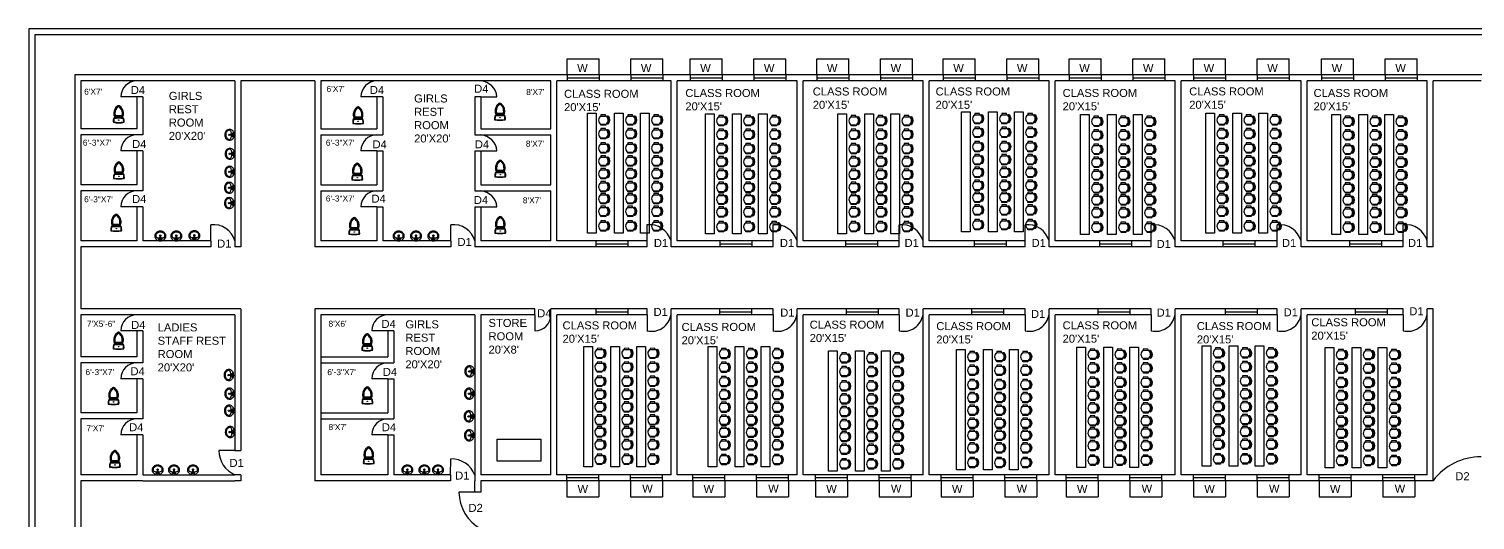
# Model space of a CAD drawing. Header units: inches. Extents: x 677 to 5195, y 405 to 5099.
# Drawn here: x 677 to 2846, y 3220 to 3957 of the extents above; entities that cross this region are included whole.
import ezdxf

# ---------------------------------------------------------------- set-up
doc = ezdxf.new("R2010")
doc.units = ezdxf.units.IN
doc.header["$MEASUREMENT"] = 0
for name, color, linetype in [('blocks', 255, 'Continuous'), ('door', 180, 'Continuous'), ('text', 240, 'Continuous'), ('window', 104, 'Continuous')]:
    doc.layers.add(name, color=color, linetype=linetype)
doc.styles.get("Standard").update_dxf_attribs({"font": 'arial.ttf'})

# ---------------------------------------------------------------- blocks, each defined once
blk = doc.blocks.new('A$C28FC2AE5')
for p, q in [((179, 356), (179, 383)), ((200, 356), (200, 383))]:
    blk.add_line(p, q)
for points in [[(0, 261), (1, 85), (44, 85), (43, 261)], [(380, 263), (381, 87), (338, 87), (337, 263)]]:
    blk.add_lwpolyline(points, close=True)
blk.add_lwpolyline([(337, 322, 0.423227), (43, 320), (38, 335), (42, 355, -0.361278), (337, 356), (346, 333)], format="xyb", close=True)
for start, end in [(28.3173, 152.2104), (211.3401, 329.1877)]:
    blk.add_arc((191, 178), 178, start, end)
blk = doc.blocks.new('A$C5A97117F')
for p, q in [((0.409, 0.42), (0.043, 0.42)), ((0.406, 0.416), (0.046, 0.416)), ((0.054, 0.428), (0.398, 0.428)), ((0.391, 0.462), (0.061, 0.462)), ((0.386, 0.454), (0.066, 0.454)), ((0.368, 0.408), (0.084, 0.408)), ((0.089, 0.485), (0.137, 0.485)), ((0.091, 0.112), (0.141, 0.05)), ((0.095, 0.114), (0.144, 0.052)), ((0.101, 0.119), (0.15, 0.057)), ((0.114, 0.501), (0.114, 0.467)), ((0.126, 0.139), (0.176, 0.077)), ((0.325, 0.139), (0.276, 0.077)), ((0.351, 0.119), (0.301, 0.057)), ((0.357, 0.114), (0.308, 0.052)), ((0.309, 0.485), (0.357, 0.485)), ((0.36, 0.112), (0.311, 0.05)), ((0.334, 0.501), (0.334, 0.467))]:
    blk.add_line(p, q)
for centre, radius in [((0.226, 0.596), 0.0106), ((0.113, 0.487), 0.0104), ((0.333, 0.487), 0.0104)]:
    blk.add_circle(centre, radius)
for centre, radius, start, end in [((0.321, 0.633), 0.321, 170.67889, 202.51925), ((0.225, -0.377), 1.084, 78.24809, 101.75191), ((0.325, 0.633), 0.319, 171.65253, 201.55052), ((0.225, -0.377), 1.078, 78.48139, 101.51861), ((0.336, 0.634), 0.317, 173.71789, 199.45541), ((0.225, -0.377), 1.065, 78.96963, 101.03037), ((0.114, 0.634), 0.317, 340.54459, 6.28211), ((0.125, 0.633), 0.319, 338.44948, 8.34747), ((0.129, 0.633), 0.321, 337.48075, 9.32111), ((0.225, 2.955), 2.453, 265.31077, 274.68923), ((0.637, 0.35), 0.612, 181.17098, 189.55612), ((0.225, 2.955), 2.447, 265.39891, 274.60109), ((0.637, 0.35), 0.608, 181.17098, 189.55612), ((0.372, 0.312), 0.344, 190.47776, 215.44581), ((0.225, 2.955), 2.434, 265.58122, 274.41878), ((0.637, 0.35), 0.6, 181.17098, 189.55612), ((0.372, 0.312), 0.34, 190.48795, 215.47724), ((0.229, 0.365), 0.194, 149.97683, 163.56049), ((0.372, 0.312), 0.332, 190.50903, 215.54221), ((0.031, 0.479), 0.034, 330.14872, 63.95105), ((0.229, 0.365), 0.186, 151.40884, 160.18615), ((0.637, 0.35), 0.567, 181.17098, 189.55612), ((0.372, 0.312), 0.3, 190.60384, 215.83399), ((0.079, 0.312), 0.3, 324.16601, 349.39616), ((0.08, 0.312), 0.332, 324.45779, 349.49097), ((0.08, 0.312), 0.34, 324.52276, 349.51205), ((0.08, 0.312), 0.344, 324.55419, 349.52224), ((-0.185, 0.35), 0.567, 350.44388, 358.82902), ((0.42, 0.479), 0.034, 116.04895, 209.85128), ((0.223, 0.365), 0.186, 19.81385, 28.59116), ((0.223, 0.365), 0.194, 16.43951, 30.02317), ((-0.185, 0.35), 0.6, 350.44388, 358.82902), ((-0.185, 0.35), 0.608, 350.44388, 358.82902), ((-0.185, 0.35), 0.612, 350.44388, 358.82902)]:
    blk.add_arc(centre, radius, start, end)
for centre, major_axis, ratio, start_param, end_param in [((0.226, 0.291), (0, -0.297), 0.685535, 4.260216, 4.551957), ((0.226, 0.319), (0, 0.319), 0.497502, 2.575717, 3.707468), ((0.226, 0.291), (0, -0.297), 0.685535, 8.014414, 8.306155)]:
    blk.add_ellipse(centre, major_axis=major_axis, ratio=ratio, start_param=start_param, end_param=end_param)
for points, knots in [([(0.046, 0.416), (0.043, 0.409), (0.041, 0.402), (0.036, 0.379), (0.033, 0.364), (0.03, 0.345), (0.029, 0.341), (0.029, 0.338)], [4.2706832, 4.2706832, 4.2706832, 4.2706832, 4.3512283, 4.3512283, 4.5144288, 4.5144288, 4.5519567, 4.5519567, 4.5519567, 4.5519567]), ([(0.053, 0.414), (0.051, 0.406), (0.049, 0.398), (0.043, 0.374), (0.039, 0.357), (0.037, 0.339), (0.037, 0.338), (0.037, 0.337)], [4.2706832, 4.2706832, 4.2706832, 4.2706832, 4.3606863, 4.3606863, 4.5406923, 4.5406923, 4.5519567, 4.5519567, 4.5519567, 4.5519567]), ([(0.084, 0.408), (0.082, 0.397), (0.08, 0.39), (0.075, 0.371), (0.073, 0.358), (0.07, 0.342), (0.07, 0.337), (0.069, 0.333)], [4.2710704, 4.2710704, 4.2710704, 4.2710704, 4.3573597, 4.3573597, 4.5034058, 4.5034058, 4.5519567, 4.5519567, 4.5519567, 4.5519567]), ([(0.144, 0.052), (0.148, 0.047), (0.152, 0.042), (0.163, 0.031), (0.169, 0.026), (0.182, 0.016), (0.189, 0.013), (0.202, 0.007), (0.209, 0.006), (0.223, 0.004), (0.23, 0.004), (0.243, 0.006), (0.25, 0.008), (0.264, 0.013), (0.27, 0.017), (0.283, 0.027), (0.29, 0.032), (0.3, 0.043), (0.304, 0.047), (0.308, 0.052)], [2.575717, 2.575717, 2.575717, 2.575717, 2.672218, 2.672218, 2.806898, 2.806898, 2.941578, 2.941578, 3.076258, 3.076258, 3.210938, 3.210938, 3.347647, 3.347647, 3.484357, 3.484357, 3.621066, 3.621066, 3.707468, 3.707468, 3.707468, 3.707468]), ([(0.15, 0.057), (0.154, 0.052), (0.158, 0.048), (0.167, 0.038), (0.172, 0.034), (0.182, 0.026), (0.187, 0.023), (0.197, 0.018), (0.202, 0.016), (0.212, 0.013), (0.217, 0.012), (0.227, 0.012), (0.232, 0.012), (0.242, 0.014), (0.247, 0.015), (0.257, 0.019), (0.263, 0.022), (0.273, 0.029), (0.278, 0.032), (0.287, 0.041), (0.292, 0.046), (0.299, 0.054), (0.3, 0.055), (0.301, 0.057)], [2.575717, 2.575717, 2.575717, 2.575717, 2.669508, 2.669508, 2.781324, 2.781324, 2.893291, 2.893291, 3.004714, 3.004714, 3.116138, 3.116138, 3.227561, 3.227561, 3.338984, 3.338984, 3.450407, 3.450407, 3.561831, 3.561831, 3.673254, 3.673254, 3.707468, 3.707468, 3.707468, 3.707468]), ([(0.176, 0.077), (0.179, 0.074), (0.181, 0.07), (0.186, 0.065), (0.188, 0.063), (0.192, 0.059), (0.194, 0.058), (0.2, 0.054), (0.203, 0.052), (0.208, 0.049), (0.21, 0.048), (0.214, 0.047), (0.216, 0.046), (0.219, 0.045), (0.221, 0.045), (0.224, 0.045), (0.225, 0.045), (0.227, 0.045), (0.228, 0.045), (0.231, 0.045), (0.233, 0.045), (0.236, 0.046), (0.238, 0.046), (0.241, 0.048), (0.243, 0.049), (0.247, 0.051), (0.249, 0.052), (0.253, 0.055), (0.255, 0.056), (0.26, 0.06), (0.263, 0.063), (0.268, 0.068), (0.271, 0.071), (0.275, 0.076), (0.275, 0.076), (0.276, 0.077)], [2.575717, 2.575717, 2.575717, 2.575717, 2.657216, 2.657216, 2.716925, 2.716925, 2.776634, 2.776634, 2.878172, 2.878172, 2.95039, 2.95039, 3.022609, 3.022609, 3.094827, 3.094827, 3.143639, 3.143639, 3.192452, 3.192452, 3.259339, 3.259339, 3.326226, 3.326226, 3.393112, 3.393112, 3.459999, 3.459999, 3.526886, 3.526886, 3.607903, 3.607903, 3.68892, 3.68892, 3.707468, 3.707468, 3.707468, 3.707468]), ([(0.382, 0.333), (0.382, 0.341), (0.38, 0.348), (0.378, 0.364), (0.376, 0.372), (0.372, 0.388), (0.37, 0.395), (0.368, 0.408)], [8.0144139, 8.0144139, 8.0144139, 8.0144139, 8.1010804, 8.1010804, 8.2003349, 8.2003349, 8.2907084, 8.2907084, 8.2907084, 8.2907084]), ([(0.415, 0.337), (0.414, 0.345), (0.412, 0.354), (0.408, 0.378), (0.404, 0.395), (0.399, 0.411), (0.399, 0.413), (0.398, 0.414)], [8.0144139, 8.0144139, 8.0144139, 8.0144139, 8.1038208, 8.1038208, 8.2826345, 8.2826345, 8.2956874, 8.2956874, 8.2956874, 8.2956874]), ([(0.423, 0.338), (0.422, 0.346), (0.42, 0.355), (0.416, 0.379), (0.413, 0.394), (0.408, 0.411), (0.407, 0.414), (0.406, 0.416)], [8.0144139, 8.0144139, 8.0144139, 8.0144139, 8.1044106, 8.1044106, 8.2663714, 8.2663714, 8.2956874, 8.2956874, 8.2956874, 8.2956874])]:
    blk.add_open_spline(points, degree=3, knots=knots)
blk = doc.blocks.new('A$C5C776D49')
for p, q in [((0.18, 0.38), (0.18, 0.37)), ((0.2, 0.4), (0.32, 0.4)), ((0.2, 0.35), (0.241, 0.35)), ((0.24, 0.375), (0.244, 0.254)), ((0.259, 0.24), (0.261, 0.24)), ((0.28, 0.375), (0.276, 0.254)), ((0.279, 0.35), (0.32, 0.35)), ((0.34, 0.38), (0.34, 0.37))]:
    blk.add_line(p, q)
for centre, radius in [((0.207, 0.375), 0.02), ((0.207, 0.375), 0.015), ((0.261, 0.205), 0.03), ((0.312, 0.375), 0.02), ((0.312, 0.375), 0.015)]:
    blk.add_circle(centre, radius)
for centre, radius, start, end in [((0.196, 0.225), 0.196, 154.42204, 180), ((0.196, 0.225), 0.196, 180, 205.57796), ((0.227, 0.21), 0.23, 130.87241, 154.42204), ((0.227, 0.24), 0.23, 205.57796, 229.12759), ((0.143, 0.206), 0.1, 102.17038, 199.61189), ((0.196, 0.225), 0.156, 199.61189, 205.57796), ((0.227, 0.24), 0.19, 205.57796, 229.12759), ((0.247, 0.187), 0.261, 109.72042, 130.87241), ((0.247, 0.263), 0.261, 229.12759, 250.27958), ((0.247, 0.263), 0.221, 229.12759, 250.27958), ((0.244, -0.262), 0.579, 90.20846, 102.17038), ((0.26, 0.15), 0.3, 90, 109.72042), ((0.26, 0.3), 0.3, 250.27958, 270), ((0.26, 0.3), 0.26, 250.27958, 270), ((0.2, 0.38), 0.02, 90, 180), ((0.2, 0.37), 0.02, 180, 270), ((0.26, 0.375), 0.02, 355.76726, 184.23274), ((0.259, 0.255), 0.015, 182.11637, 270), ((0.26, 0.15), 0.3, 70.27958, 90), ((0.26, 0.3), 0.26, 270, 289.72042), ((0.26, 0.3), 0.3, 270, 289.72042), ((0.261, 0.255), 0.015, 270, 357.88363), ((0.276, -0.262), 0.579, 77.82962, 89.79154), ((0.32, 0.38), 0.02, 0, 90), ((0.32, 0.37), 0.02, 270, 0), ((0.273, 0.263), 0.221, 289.72042, 310.87241), ((0.273, 0.187), 0.261, 49.12759, 70.27958), ((0.273, 0.263), 0.261, 289.72042, 310.87241), ((0.377, 0.206), 0.1, 340.38811, 77.82962), ((0.293, 0.24), 0.19, 310.87241, 334.42204), ((0.293, 0.21), 0.23, 25.57796, 49.12759), ((0.293, 0.24), 0.23, 310.87241, 334.42204), ((0.324, 0.225), 0.156, 334.42204, 340.38811), ((0.324, 0.225), 0.196, 0, 25.57796), ((0.324, 0.225), 0.196, 334.42204, 0)]:
    blk.add_arc(centre, radius, start, end)

msp = doc.modelspace()

# ---------------------------------------------------------------- linework, layer by layer
for p, q in [((4229.2, 3957.2), (677.2, 3957.2)), ((677.2, 3957.2), (677.2, 405.2)), ((686.2, 3948.2), (686.2, 414.2)), ((4229.2, 3948.2), (686.2, 3948.2)), ((4298.2, 3888.2), (746.2, 3888.2)), ((746.2, 3888.2), (746.2, 894.2)), ((755.2, 3879.2), (755.2, 3807.2)), ((986.2, 3879.2), (755.2, 3879.2)), ((986.2, 3879.2), (986.2, 3630.2)), ((995.2, 3879.2), (995.2, 3630.2)), ((1106.2, 3879.2), (995.2, 3879.2)), ((1106.2, 3879.2), (1106.2, 3630.2)), ((1115.2, 3879.2), (1115.2, 3807.2)), ((1460.2, 3879.2), (1115.2, 3879.2)), ((1460.2, 3807.2), (1460.2, 3879.2)), ((1469.2, 3639.2), (1469.2, 3879.2)), ((1640.2, 3879.2), (1469.2, 3879.2)), ((1640.2, 3630.2), (1640.2, 3879.2)), ((1649.2, 3639.2), (1649.2, 3879.2)), ((1829.2, 3879.2), (1649.2, 3879.2)), ((1829.2, 3630.2), (1829.2, 3879.2)), ((1838.2, 3639.2), (1838.2, 3879.2)), ((2018.2, 3879.2), (1838.2, 3879.2)), ((2018.2, 3630.2), (2018.2, 3879.2)), ((2027.2, 3639.2), (2027.2, 3879.2)), ((2207.2, 3879.2), (2027.2, 3879.2)), ((2207.2, 3630.2), (2207.2, 3879.2)), ((2216.2, 3639.2), (2216.2, 3879.2)), ((2396.2, 3879.2), (2216.2, 3879.2)), ((2396.2, 3630.2), (2396.2, 3879.2)), ((2405.2, 3639.2), (2405.2, 3879.2)), ((2585.2, 3879.2), (2405.2, 3879.2)), ((2585.2, 3630.2), (2585.2, 3879.2)), ((2594.2, 3639.2), (2594.2, 3879.2)), ((2774.2, 3879.2), (2594.2, 3879.2)), ((2774.2, 3630.2), (2774.2, 3879.2)), ((2783.2, 3630.2), (2783.2, 3879.2)), ((2855.2, 3879.2), (2783.2, 3879.2)), ((848.2, 3855.2), (839.2, 3855.2)), ((839.2, 3855.2), (839.2, 3807.2)), ((839.2, 3855.2), (839.2, 3807.2)), ((848.2, 3855.2), (848.2, 3798.2)), ((848.2, 3855.2), (848.2, 3798.2)), ((1208.2, 3855.2), (1199.2, 3855.2)), ((1199.2, 3855.2), (1199.2, 3807.2)), ((1208.2, 3855.2), (1208.2, 3798.2)), ((1355.2, 3855.2), (1346.2, 3855.2)), ((1346.2, 3855.2), (1346.2, 3798.2)), ((1355.2, 3855.2), (1355.2, 3807.2)), ((839.2, 3807.2), (755.2, 3807.2)), ((848.2, 3798.2), (755.2, 3798.2)), ((755.2, 3798.2), (755.2, 3723.2)), ((1115.2, 3807.2), (1199.2, 3807.2)), ((1115.2, 3798.2), (1208.2, 3798.2)), ((1115.2, 3798.2), (1115.2, 3723.2)), ((1346.2, 3798.2), (1355.2, 3798.2)), ((1355.2, 3807.2), (1460.2, 3807.2)), ((1355.2, 3798.2), (1460.2, 3798.2)), ((1460.2, 3723.2), (1460.2, 3798.2)), ((848.2, 3774.2), (839.2, 3774.2)), ((839.2, 3774.2), (839.2, 3723.2)), ((839.2, 3774.2), (839.2, 3723.2)), ((848.2, 3774.2), (848.2, 3714.2)), ((848.2, 3774.2), (848.2, 3714.2)), ((1199.2, 3774.2), (1208.2, 3774.2)), ((1199.2, 3774.2), (1199.2, 3723.2)), ((1208.2, 3774.2), (1208.2, 3714.2)), ((1346.2, 3774.2), (1355.2, 3774.2)), ((1346.2, 3774.2), (1346.2, 3714.2)), ((1355.2, 3774.2), (1355.2, 3723.2)), ((839.2, 3723.2), (755.2, 3723.2)), ((848.2, 3714.2), (755.2, 3714.2)), ((755.2, 3714.2), (755.2, 3639.2)), ((1115.2, 3723.2), (1199.2, 3723.2)), ((1115.2, 3714.2), (1208.2, 3714.2)), ((1115.2, 3714.2), (1115.2, 3639.2)), ((1346.2, 3714.2), (1355.2, 3714.2)), ((1355.2, 3723.2), (1460.2, 3723.2)), ((1355.2, 3714.2), (1460.2, 3714.2)), ((1460.2, 3639.2), (1460.2, 3714.2)), ((848.2, 3690.2), (839.2, 3690.2)), ((839.2, 3690.2), (839.2, 3639.2)), ((839.2, 3690.2), (839.2, 3639.2)), ((848.2, 3690.2), (848.2, 3639.2)), ((848.2, 3690.2), (848.2, 3639.2)), ((1199.2, 3690.2), (1199.2, 3639.2)), ((1199.2, 3690.2), (1208.2, 3690.2)), ((1208.2, 3690.2), (1208.2, 3639.2)), ((1346.2, 3690.2), (1355.2, 3690.2)), ((1346.2, 3690.2), (1346.2, 3630.2)), ((1355.2, 3690.2), (1355.2, 3639.2)), ((839.2, 3639.2), (755.2, 3639.2)), ((950.2, 3630.2), (755.2, 3630.2)), ((755.2, 3630.2), (755.2, 3537.2)), ((950.2, 3639.2), (848.2, 3639.2)), ((950.2, 3639.2), (950.2, 3630.2)), ((995.2, 3630.2), (986.2, 3630.2)), ((1310.2, 3630.2), (1106.2, 3630.2)), ((1199.2, 3639.2), (1115.2, 3639.2)), ((1310.2, 3639.2), (1208.2, 3639.2)), ((1310.2, 3639.2), (1310.2, 3630.2)), ((1604.2, 3630.2), (1346.2, 3630.2)), ((1460.2, 3639.2), (1355.2, 3639.2)), ((1604.2, 3639.2), (1469.2, 3639.2)), ((1604.2, 3630.2), (1604.2, 3639.2)), ((1793.2, 3630.2), (1640.2, 3630.2)), ((1793.2, 3639.2), (1649.2, 3639.2)), ((1793.2, 3630.2), (1793.2, 3639.2)), ((1982.2, 3630.2), (1829.2, 3630.2)), ((1982.2, 3639.2), (1838.2, 3639.2)), ((1982.2, 3630.2), (1982.2, 3639.2)), ((2171.2, 3630.2), (2018.2, 3630.2)), ((2171.2, 3639.2), (2027.2, 3639.2)), ((2171.2, 3630.2), (2171.2, 3639.2)), ((2360.2, 3630.2), (2207.2, 3630.2)), ((2360.2, 3639.2), (2216.2, 3639.2)), ((2360.2, 3630.2), (2360.2, 3639.2)), ((2549.2, 3630.2), (2396.2, 3630.2)), ((2549.2, 3639.2), (2405.2, 3639.2)), ((2549.2, 3630.2), (2549.2, 3639.2)), ((2738.2, 3630.2), (2585.2, 3630.2)), ((2738.2, 3639.2), (2594.2, 3639.2)), ((2738.2, 3630.2), (2738.2, 3639.2)), ((2783.2, 3630.2), (2774.2, 3630.2)), ((995.2, 3537.2), (755.2, 3537.2)), ((995.2, 3537.2), (995.2, 3324.6)), ((1106.2, 3537.2), (1106.2, 3279.2)), ((1436.2, 3537.2), (1106.2, 3537.2)), ((1436.2, 3528.2), (1436.2, 3537.2)), ((1460.2, 3288.2), (1460.2, 3537.2)), ((1604.2, 3537.2), (1460.2, 3537.2)), ((1604.2, 3528.2), (1604.2, 3537.2)), ((1640.2, 3288.2), (1640.2, 3537.2)), ((1793.2, 3537.2), (1640.2, 3537.2)), ((1793.2, 3528.2), (1793.2, 3537.2)), ((1829.2, 3288.2), (1829.2, 3537.2)), ((1982.2, 3537.2), (1829.2, 3537.2)), ((1982.2, 3528.2), (1982.2, 3537.2)), ((2018.2, 3288.2), (2018.2, 3537.2)), ((2171.2, 3537.2), (2018.2, 3537.2)), ((2171.2, 3528.2), (2171.2, 3537.2)), ((2207.2, 3288.2), (2207.2, 3537.2)), ((2360.2, 3537.2), (2207.2, 3537.2)), ((2360.2, 3528.2), (2360.2, 3537.2)), ((2396.2, 3288.2), (2396.2, 3537.2)), ((2549.2, 3537.2), (2396.2, 3537.2)), ((2549.2, 3528.2), (2549.2, 3537.2)), ((2585.2, 3288.2), (2585.2, 3537.2)), ((2738.2, 3537.2), (2585.2, 3537.2)), ((2738.2, 3528.2), (2738.2, 3537.2)), ((2774.2, 3288.2), (2774.2, 3537.2)), ((2783.2, 3537.2), (2774.2, 3537.2)), ((2783.2, 3279.2), (2783.2, 3537.2)), ((986.2, 3528.2), (755.2, 3528.2)), ((755.2, 3528.2), (755.2, 3465.2)), ((986.2, 3528.2), (848.2, 3528.2)), ((986.2, 3528.2), (986.2, 3324.6)), ((1115.2, 3528.2), (1115.2, 3288.2)), ((1346.2, 3528.2), (1115.2, 3528.2)), ((1346.2, 3528.2), (1346.2, 3279.2)), ((1355.2, 3528.2), (1355.2, 3288.2)), ((1436.2, 3528.2), (1355.2, 3528.2)), ((1469.2, 3288.2), (1469.2, 3528.2)), ((1604.2, 3528.2), (1469.2, 3528.2)), ((1649.2, 3288.2), (1649.2, 3528.2)), ((1793.2, 3528.2), (1649.2, 3528.2)), ((1838.2, 3288.2), (1838.2, 3528.2)), ((1982.2, 3528.2), (1838.2, 3528.2)), ((2027.2, 3288.2), (2027.2, 3528.2)), ((2171.2, 3528.2), (2027.2, 3528.2)), ((2216.2, 3288.2), (2216.2, 3528.2)), ((2360.2, 3528.2), (2216.2, 3528.2)), ((2405.2, 3288.2), (2405.2, 3528.2)), ((2549.2, 3528.2), (2405.2, 3528.2)), ((2594.2, 3288.2), (2594.2, 3528.2)), ((2738.2, 3528.2), (2594.2, 3528.2)), ((839.2, 3504.2), (839.2, 3465.2)), ((848.2, 3504.2), (839.2, 3504.2)), ((848.2, 3504.2), (848.2, 3456.2)), ((1224.6, 3504.2), (1215.6, 3504.2)), ((1215.6, 3504.2), (1215.6, 3465.2)), ((1224.6, 3504.2), (1224.6, 3456.2)), ((839.2, 3465.2), (755.2, 3465.2)), ((848.2, 3456.2), (755.2, 3456.2)), ((755.2, 3456.2), (755.2, 3381.2)), ((1115.2, 3465.2), (1215.6, 3465.2)), ((1115.2, 3456.2), (1224.6, 3456.2)), ((848.2, 3432.2), (839.2, 3432.2)), ((839.2, 3432.2), (839.2, 3381.2)), ((848.2, 3432.2), (848.2, 3372.2)), ((1215.6, 3432.2), (1224.6, 3432.2)), ((1215.6, 3432.2), (1215.6, 3381.2)), ((1224.6, 3432.2), (1224.6, 3372.2)), ((839.2, 3381.2), (755.2, 3381.2)), ((848.2, 3372.2), (755.2, 3372.2)), ((755.2, 3372.2), (755.2, 3288.2)), ((1115.2, 3381.2), (1215.6, 3381.2)), ((1115.2, 3372.2), (1224.6, 3372.2)), ((848.2, 3348.2), (839.2, 3348.2)), ((839.2, 3348.2), (839.2, 3288.2)), ((848.2, 3348.2), (848.2, 3288.2)), ((1215.6, 3348.2), (1224.6, 3348.2)), ((1215.6, 3348.2), (1215.6, 3288.2)), ((1224.6, 3348.2), (1224.6, 3288.2)), ((986.2, 3324.6), (995.2, 3324.6)), ((839.2, 3288.2), (755.2, 3288.2)), ((848.2, 3279.2), (755.2, 3279.2)), ((755.2, 3279.2), (755.2, 3207.2)), ((848.2, 3288.2), (986.2, 3288.2)), ((848.2, 3279.2), (986.2, 3279.2)), ((995.2, 3288.2), (986.2, 3288.2)), ((995.2, 3279.2), (986.2, 3279.2)), ((995.2, 3288.2), (995.2, 3279.2)), ((1309.3, 3279.2), (1106.2, 3279.2)), ((1215.6, 3288.2), (1115.2, 3288.2)), ((1309.5, 3288.2), (1224.6, 3288.2)), ((1309.5, 3288.2), (1309.3, 3279.2)), ((1346.2, 3262.1), (1346.2, 3279.2)), ((1460.2, 3288.2), (1355.2, 3288.2)), ((1355.2, 3279.2), (1355.2, 3262.1)), ((2783.2, 3279.2), (1355.2, 3279.2)), ((1640.2, 3288.2), (1469.2, 3288.2)), ((1829.2, 3288.2), (1649.2, 3288.2)), ((2018.2, 3288.2), (1838.2, 3288.2)), ((2207.2, 3288.2), (2027.2, 3288.2)), ((2396.2, 3288.2), (2216.2, 3288.2)), ((2585.2, 3288.2), (2405.2, 3288.2)), ((2774.2, 3288.2), (2594.2, 3288.2)), ((1355.2, 3262.1), (1346.2, 3262.1)), ((1355.2, 3262.1), (1355.2, 3262.1))]:
    msp.add_line(p, q)
at = {"layer": 'blocks'}
for points in [[(1515, 3650.5), (1515, 3831), (1528, 3831), (1528, 3650.5)], [(1555.5, 3650.5), (1555.5, 3831), (1568.5, 3831), (1568.5, 3650.5)], [(1594.5, 3650.5), (1594.5, 3831), (1607.5, 3831), (1607.5, 3650.5)], [(1692, 3649.5), (1692, 3830), (1705, 3830), (1705, 3649.5)], [(1732.5, 3649.5), (1732.5, 3830), (1745.5, 3830), (1745.5, 3649.5)], [(1771.5, 3649.5), (1771.5, 3830), (1784.5, 3830), (1784.5, 3649.5)], [(1890.5, 3649.5), (1890.5, 3830), (1903.5, 3830), (1903.5, 3649.5)], [(1931, 3649.5), (1931, 3830), (1944, 3830), (1944, 3649.5)], [(1970, 3649.5), (1970, 3830), (1983, 3830), (1983, 3649.5)], [(2076, 3652.5), (2076, 3833), (2089, 3833), (2089, 3652.5)], [(2116.5, 3652.5), (2116.5, 3833), (2129.5, 3833), (2129.5, 3652.5)], [(2155.5, 3652.5), (2155.5, 3833), (2168.5, 3833), (2168.5, 3652.5)], [(2254.5, 3648.5), (2254.5, 3829), (2267.5, 3829), (2267.5, 3648.5)], [(2295, 3648.5), (2295, 3829), (2308, 3829), (2308, 3648.5)], [(2334, 3648.5), (2334, 3829), (2347, 3829), (2347, 3648.5)], [(2442.5, 3650.5), (2442.5, 3831), (2455.5, 3831), (2455.5, 3650.5)], [(2483, 3650.5), (2483, 3831), (2496, 3831), (2496, 3650.5)], [(2522, 3650.5), (2522, 3831), (2535, 3831), (2535, 3650.5)], [(2631.5, 3648.5), (2631.5, 3829), (2644.5, 3829), (2644.5, 3648.5)], [(2672, 3648.5), (2672, 3829), (2685, 3829), (2685, 3648.5)], [(2711, 3648.5), (2711, 3829), (2724, 3829), (2724, 3648.5)], [(1509.4, 3300.3), (1509.4, 3480.8), (1522.4, 3480.8), (1522.4, 3300.3)], [(1549.9, 3300.3), (1549.9, 3480.8), (1562.9, 3480.8), (1562.9, 3300.3)], [(1588.9, 3300.3), (1588.9, 3480.8), (1601.9, 3480.8), (1601.9, 3300.3)], [(1696, 3300), (1696, 3480.5), (1709, 3480.5), (1709, 3300)], [(1736.5, 3300), (1736.5, 3480.5), (1749.5, 3480.5), (1749.5, 3300)], [(1775.5, 3300), (1775.5, 3480.5), (1788.5, 3480.5), (1788.5, 3300)], [(1876.5, 3293.5), (1876.5, 3474), (1889.5, 3474), (1889.5, 3293.5)], [(1917, 3293.5), (1917, 3474), (1930, 3474), (1930, 3293.5)], [(1956, 3293.5), (1956, 3474), (1969, 3474), (1969, 3293.5)], [(2068.5, 3295.5), (2068.5, 3476), (2081.5, 3476), (2081.5, 3295.5)], [(2109, 3295.5), (2109, 3476), (2122, 3476), (2122, 3295.5)], [(2148, 3295.5), (2148, 3476), (2161, 3476), (2161, 3295.5)], [(2249, 3299), (2249, 3479.5), (2262, 3479.5), (2262, 3299)], [(2289.5, 3299), (2289.5, 3479.5), (2302.5, 3479.5), (2302.5, 3299)], [(2328.5, 3299), (2328.5, 3479.5), (2341.5, 3479.5), (2341.5, 3299)], [(2437, 3301), (2437, 3481.5), (2450, 3481.5), (2450, 3301)], [(2477.5, 3301), (2477.5, 3481.5), (2490.5, 3481.5), (2490.5, 3301)], [(2516.5, 3301), (2516.5, 3481.5), (2529.5, 3481.5), (2529.5, 3301)], [(2621.5, 3298.5), (2621.5, 3479), (2634.5, 3479), (2634.5, 3298.5)], [(2662, 3298.5), (2662, 3479), (2675, 3479), (2675, 3298.5)], [(2701, 3298.5), (2701, 3479), (2714, 3479), (2714, 3298.5)], [(1379.5, 3341.5), (1445, 3341.5), (1445, 3308.5), (1379.5, 3308.5)]]:
    msp.add_lwpolyline(points, close=True, dxfattribs=at)
at = {"layer": 'door'}
for p, q in [((839.2, 3855.2), (815.2, 3855.2)), ((1199.2, 3855.2), (1175.2, 3855.2)), ((1355.2, 3855.2), (1379.2, 3855.2)), ((839.2, 3774.2), (815.2, 3774.2)), ((1199.2, 3774.2), (1175.2, 3774.2)), ((1355.2, 3774.2), (1379.2, 3774.2)), ((839.2, 3690.2), (815.2, 3690.2)), ((1199.2, 3690.2), (1175.2, 3690.2)), ((1355.2, 3690.2), (1379.2, 3690.2)), ((950.2, 3639.2), (950.2, 3663.2)), ((1310.2, 3639.2), (1310.2, 3663.2)), ((1604.2, 3639.2), (1604.2, 3663.2)), ((1793.2, 3639.2), (1793.2, 3663.2)), ((1982.2, 3639.2), (1982.2, 3663.2)), ((2171.2, 3639.2), (2171.2, 3663.2)), ((2360.2, 3639.2), (2360.2, 3663.2)), ((2549.2, 3639.2), (2549.2, 3663.2)), ((2738.2, 3639.2), (2738.2, 3663.2)), ((1436.2, 3528.2), (1436.2, 3504.2)), ((1604.2, 3528.2), (1604.2, 3504.2)), ((1793.2, 3528.2), (1793.2, 3504.2)), ((1982.2, 3528.2), (1982.2, 3504.2)), ((2171.2, 3528.2), (2171.2, 3504.2)), ((2360.2, 3528.2), (2360.2, 3504.2)), ((2549.2, 3528.2), (2549.2, 3504.2)), ((2738.2, 3528.2), (2738.2, 3504.2)), ((839.2, 3504.2), (815.2, 3504.2)), ((1215.6, 3504.2), (1191.6, 3504.2)), ((839.2, 3432.2), (815.2, 3432.2)), ((1215.6, 3432.2), (1191.6, 3432.2)), ((839.2, 3348.2), (815.2, 3348.2)), ((1215.6, 3348.2), (1191.6, 3348.2)), ((986.2, 3324.6), (962.2, 3324.6)), ((1309.5, 3288.2), (1310, 3312.2)), ((1346.2, 3262.1), (1322.2, 3262.1))]:
    msp.add_line(p, q, dxfattribs=at)
for centre, radius, start, end in [((839.2, 3855.2), 24, 90.5179, 180), ((1199.2, 3855.2), 24, 90.5179, 180), ((1352.8, 3852.8), 26.5, 5.2072, 84.7928), ((839.2, 3774.2), 24, 90.5179, 180), ((1199.2, 3774.2), 24, 90.5179, 180), ((1352.8, 3771.8), 26.5, 5.2072, 84.7928), ((839.2, 3690.2), 24, 90.5179, 180), ((1199.2, 3690.2), 24, 90.5179, 180), ((1352.8, 3687.8), 26.5, 5.2072, 84.7928), ((954.2, 3630.3), 33.2, 15.4989, 97.0148), ((1314.2, 3630.3), 33.2, 15.4989, 97.0148), ((1608.2, 3630.3), 33.2, 15.4989, 97.0148), ((1797.2, 3630.3), 33.2, 15.4989, 97.0148), ((1986.2, 3630.3), 33.2, 15.4989, 97.0148), ((2175.2, 3630.3), 33.2, 15.4989, 97.0148), ((2364.2, 3630.3), 33.2, 15.4989, 97.0148), ((2553.2, 3630.3), 33.2, 15.4989, 97.0148), ((2742.2, 3630.3), 33.2, 15.4989, 97.0148), ((839.2, 3504.2), 24, 90.5179, 180), ((1215.6, 3504.2), 24, 90.5179, 180), ((1436.2, 3528.2), 24, 270, 358.881), ((1610.9, 3533), 29.6, 256.8009, 351.0233), ((1799.9, 3533), 29.6, 256.8009, 351.0233), ((1988.9, 3533), 29.6, 256.8009, 351.0233), ((2177.9, 3533), 29.6, 256.8009, 351.0233), ((2366.9, 3533), 29.6, 256.8009, 351.0233), ((2555.9, 3533), 29.6, 256.8009, 351.0233), ((2744.9, 3533), 29.6, 256.8009, 351.0233), ((839.2, 3432.2), 24, 90.5179, 180), ((1215.6, 3432.2), 24, 90.5179, 180), ((839.2, 3348.2), 24, 90.5179, 180), ((1215.6, 3348.2), 24, 90.5179, 180), ((1001.8, 3324.6), 39.6, 180, 246.767), ((1310, 3273.4), 38.8, 21.2354, 90), ((2855.2, 3225.2), 90, 90, 143.1301), ((1384.3, 3262.1), 62.1, 180, 242.0322)]:
    msp.add_arc(centre, radius, start, end, dxfattribs=at)
at = {"layer": 'window'}
for p, q in [((1484.5, 3888.2), (1484.5, 3912.2)), ((1484.5, 3912.2), (1532.5, 3912.2)), ((1532.5, 3888.2), (1532.5, 3912.2)), ((1580, 3888.2), (1580, 3912.2)), ((1580, 3912.2), (1628, 3912.2)), ((1628, 3888.2), (1628, 3912.2)), ((1669, 3888.2), (1669, 3912.2)), ((1669, 3912.2), (1717, 3912.2)), ((1717, 3888.2), (1717, 3912.2)), ((1764.5, 3888.2), (1764.5, 3912.2)), ((1764.5, 3912.2), (1812.5, 3912.2)), ((1812.5, 3888.2), (1812.5, 3912.2)), ((1859, 3888.2), (1859, 3912.2)), ((1859, 3912.2), (1907, 3912.2)), ((1907, 3888.2), (1907, 3912.2)), ((1954.5, 3888.2), (1954.5, 3912.2)), ((1954.5, 3912.2), (2002.5, 3912.2)), ((2002.5, 3888.2), (2002.5, 3912.2)), ((2048.5, 3888.2), (2048.5, 3912.2)), ((2048.5, 3912.2), (2096.5, 3912.2)), ((2096.5, 3888.2), (2096.5, 3912.2)), ((2144, 3888.2), (2144, 3912.2)), ((2144, 3912.2), (2192, 3912.2)), ((2192, 3888.2), (2192, 3912.2)), ((2237.5, 3888.2), (2237.5, 3912.2)), ((2237.5, 3912.2), (2285.5, 3912.2)), ((2285.5, 3888.2), (2285.5, 3912.2)), ((2333, 3888.2), (2333, 3912.2)), ((2333, 3912.2), (2381, 3912.2)), ((2381, 3888.2), (2381, 3912.2)), ((2424, 3888.2), (2424, 3912.2)), ((2424, 3912.2), (2472, 3912.2)), ((2472, 3888.2), (2472, 3912.2)), ((2519.5, 3888.2), (2519.5, 3912.2)), ((2519.5, 3912.2), (2567.5, 3912.2)), ((2567.5, 3888.2), (2567.5, 3912.2)), ((2616, 3888.2), (2616, 3912.2)), ((2616, 3912.2), (2664, 3912.2)), ((2664, 3888.2), (2664, 3912.2)), ((2711.5, 3888.2), (2711.5, 3912.2)), ((2711.5, 3912.2), (2759.5, 3912.2)), ((2759.5, 3888.2), (2759.5, 3912.2)), ((1484.5, 3888.2), (1484.5, 3879.2)), ((1484.5, 3883.7), (1532.5, 3883.7)), ((1532.5, 3888.2), (1532.5, 3879.2)), ((1580, 3888.2), (1580, 3879.2)), ((1580, 3883.7), (1628, 3883.7)), ((1628, 3888.2), (1628, 3879.2)), ((1669, 3888.2), (1669, 3879.2)), ((1669, 3883.7), (1717, 3883.7)), ((1717, 3888.2), (1717, 3879.2)), ((1764.5, 3888.2), (1764.5, 3879.2)), ((1764.5, 3883.7), (1812.5, 3883.7)), ((1812.5, 3888.2), (1812.5, 3879.2)), ((1859, 3888.2), (1859, 3879.2)), ((1859, 3883.7), (1907, 3883.7)), ((1907, 3888.2), (1907, 3879.2)), ((1954.5, 3888.2), (1954.5, 3879.2)), ((1954.5, 3883.7), (2002.5, 3883.7)), ((2002.5, 3888.2), (2002.5, 3879.2)), ((2048.5, 3888.2), (2048.5, 3879.2)), ((2048.5, 3883.7), (2096.5, 3883.7)), ((2096.5, 3888.2), (2096.5, 3879.2)), ((2144, 3888.2), (2144, 3879.2)), ((2144, 3883.7), (2192, 3883.7)), ((2192, 3888.2), (2192, 3879.2)), ((2237.5, 3888.2), (2237.5, 3879.2)), ((2237.5, 3883.7), (2285.5, 3883.7)), ((2285.5, 3888.2), (2285.5, 3879.2)), ((2333, 3888.2), (2333, 3879.2)), ((2333, 3883.7), (2381, 3883.7)), ((2381, 3888.2), (2381, 3879.2)), ((2424, 3888.2), (2424, 3879.2)), ((2424, 3883.7), (2472, 3883.7)), ((2472, 3888.2), (2472, 3879.2)), ((2519.5, 3888.2), (2519.5, 3879.2)), ((2519.5, 3883.7), (2567.5, 3883.7)), ((2567.5, 3888.2), (2567.5, 3879.2)), ((2616, 3888.2), (2616, 3879.2)), ((2616, 3883.7), (2664, 3883.7)), ((2664, 3888.2), (2664, 3879.2)), ((2711.5, 3888.2), (2711.5, 3879.2)), ((2711.5, 3883.7), (2759.5, 3883.7)), ((2759.5, 3888.2), (2759.5, 3879.2)), ((1527.6, 3639.2), (1527.6, 3630.2)), ((1527.6, 3634.7), (1575.6, 3634.7)), ((1575.6, 3639.2), (1575.6, 3630.2)), ((1713.6, 3639.2), (1713.6, 3630.2)), ((1713.6, 3634.7), (1761.6, 3634.7)), ((1761.6, 3639.2), (1761.6, 3630.2)), ((1902.1, 3639.2), (1902.1, 3630.2)), ((1902.1, 3634.7), (1950.1, 3634.7)), ((1950.1, 3639.2), (1950.1, 3630.2)), ((2094.7, 3639.2), (2094.7, 3630.2)), ((2094.7, 3634.7), (2142.7, 3634.7)), ((2142.7, 3639.2), (2142.7, 3630.2)), ((2282.6, 3639.2), (2282.6, 3630.2)), ((2282.6, 3634.7), (2330.6, 3634.7)), ((2330.6, 3639.2), (2330.6, 3630.2)), ((2467.9, 3639.2), (2467.9, 3630.2)), ((2467.9, 3634.7), (2515.9, 3634.7)), ((2515.9, 3639.2), (2515.9, 3630.2)), ((2657.9, 3639.2), (2657.9, 3630.2)), ((2657.9, 3634.7), (2705.9, 3634.7)), ((2705.9, 3639.2), (2705.9, 3630.2)), ((1527.6, 3537.2), (1527.6, 3528.2)), ((1575.6, 3537.2), (1575.6, 3528.2)), ((1713, 3537.2), (1713, 3528.2)), ((1761, 3537.2), (1761, 3528.2)), ((1903, 3537.2), (1903, 3528.2)), ((1951, 3537.2), (1951, 3528.2)), ((2091.1, 3537.2), (2091.1, 3528.2)), ((2139.1, 3537.2), (2139.1, 3528.2)), ((2280.5, 3537.2), (2280.5, 3528.2)), ((2328.5, 3537.2), (2328.5, 3528.2)), ((2471.4, 3537.2), (2471.4, 3528.2)), ((2519.4, 3537.2), (2519.4, 3528.2)), ((2666.2, 3537.2), (2666.2, 3528.2)), ((2714.2, 3537.2), (2714.2, 3528.2)), ((1527.6, 3532.7), (1575.6, 3532.7)), ((1713, 3532.7), (1761, 3532.7)), ((1903, 3532.7), (1951, 3532.7)), ((2091.1, 3532.7), (2139.1, 3532.7)), ((2280.5, 3532.7), (2328.5, 3532.7)), ((2471.4, 3532.7), (2519.4, 3532.7)), ((2666.2, 3532.7), (2714.2, 3532.7)), ((1484, 3279.2), (1484, 3288.2)), ((1532, 3283.7), (1484, 3283.7)), ((1484, 3279.2), (1484, 3255.2)), ((1532, 3279.2), (1532, 3288.2)), ((1532, 3279.2), (1532, 3255.2)), ((1579.5, 3279.2), (1579.5, 3288.2)), ((1627.5, 3283.7), (1579.5, 3283.7)), ((1579.5, 3279.2), (1579.5, 3255.2)), ((1627.5, 3279.2), (1627.5, 3288.2)), ((1627.5, 3279.2), (1627.5, 3255.2)), ((1673, 3279.2), (1673, 3288.2)), ((1721, 3283.7), (1673, 3283.7)), ((1673, 3279.2), (1673, 3255.2)), ((1721, 3279.2), (1721, 3288.2)), ((1721, 3279.2), (1721, 3255.2)), ((1768.5, 3279.2), (1768.5, 3288.2)), ((1816.5, 3283.7), (1768.5, 3283.7)), ((1768.5, 3279.2), (1768.5, 3255.2)), ((1816.5, 3279.2), (1816.5, 3288.2)), ((1816.5, 3279.2), (1816.5, 3255.2)), ((1857, 3279.2), (1857, 3288.2)), ((1905, 3283.7), (1857, 3283.7)), ((1857, 3279.2), (1857, 3255.2)), ((1905, 3279.2), (1905, 3288.2)), ((1905, 3279.2), (1905, 3255.2)), ((1952.5, 3279.2), (1952.5, 3288.2)), ((2000.5, 3283.7), (1952.5, 3283.7)), ((1952.5, 3279.2), (1952.5, 3255.2)), ((2000.5, 3279.2), (2000.5, 3288.2)), ((2000.5, 3279.2), (2000.5, 3255.2)), ((2045.5, 3279.2), (2045.5, 3288.2)), ((2093.5, 3283.7), (2045.5, 3283.7)), ((2045.5, 3279.2), (2045.5, 3255.2)), ((2093.5, 3279.2), (2093.5, 3288.2)), ((2093.5, 3279.2), (2093.5, 3255.2)), ((2141, 3279.2), (2141, 3288.2)), ((2189, 3283.7), (2141, 3283.7)), ((2141, 3279.2), (2141, 3255.2)), ((2189, 3279.2), (2189, 3288.2)), ((2189, 3279.2), (2189, 3255.2)), ((2233, 3279.2), (2233, 3288.2)), ((2281, 3283.7), (2233, 3283.7)), ((2233, 3279.2), (2233, 3255.2)), ((2281, 3279.2), (2281, 3288.2)), ((2281, 3279.2), (2281, 3255.2)), ((2328.5, 3279.2), (2328.5, 3288.2)), ((2376.5, 3283.7), (2328.5, 3283.7)), ((2328.5, 3279.2), (2328.5, 3255.2)), ((2376.5, 3279.2), (2376.5, 3288.2)), ((2376.5, 3279.2), (2376.5, 3255.2)), ((2424, 3279.2), (2424, 3288.2)), ((2472, 3283.7), (2424, 3283.7)), ((2424, 3279.2), (2424, 3255.2)), ((2472, 3279.2), (2472, 3288.2)), ((2472, 3279.2), (2472, 3255.2)), ((2519.5, 3279.2), (2519.5, 3288.2)), ((2567.5, 3283.7), (2519.5, 3283.7)), ((2519.5, 3279.2), (2519.5, 3255.2)), ((2567.5, 3279.2), (2567.5, 3288.2)), ((2567.5, 3279.2), (2567.5, 3255.2)), ((2612.5, 3279.2), (2612.5, 3288.2)), ((2660.5, 3283.7), (2612.5, 3283.7)), ((2612.5, 3279.2), (2612.5, 3255.2)), ((2660.5, 3279.2), (2660.5, 3288.2)), ((2660.5, 3279.2), (2660.5, 3255.2)), ((2708, 3279.2), (2708, 3288.2)), ((2756, 3283.7), (2708, 3283.7)), ((2708, 3279.2), (2708, 3255.2)), ((2756, 3279.2), (2756, 3288.2)), ((2756, 3279.2), (2756, 3255.2)), ((1484, 3255.2), (1532, 3255.2)), ((1579.5, 3255.2), (1627.5, 3255.2)), ((1673, 3255.2), (1721, 3255.2)), ((1768.5, 3255.2), (1816.5, 3255.2)), ((1857, 3255.2), (1905, 3255.2)), ((1952.5, 3255.2), (2000.5, 3255.2)), ((2045.5, 3255.2), (2093.5, 3255.2)), ((2141, 3255.2), (2189, 3255.2)), ((2233, 3255.2), (2281, 3255.2)), ((2328.5, 3255.2), (2376.5, 3255.2)), ((2424, 3255.2), (2472, 3255.2)), ((2519.5, 3255.2), (2567.5, 3255.2)), ((2612.5, 3255.2), (2660.5, 3255.2)), ((2708, 3255.2), (2756, 3255.2))]:
    msp.add_line(p, q, dxfattribs=at)

# ---------------------------------------------------------------- block references
at = {"xscale": 0.04055005892214297, "yscale": 0.04055005892214297, "zscale": 0.04055005892214297, "rotation": 270.2638974578867}
for p in [(1531.5, 3828.1), (1572, 3828.1), (1611, 3828.1), (1708.5, 3827.1), (1749, 3827.1), (1788, 3827.1), (1907, 3827.1), (1947.5, 3827.1), (1986.5, 3827.1), (2092.5, 3830.1), (2133, 3830.1), (2172, 3830.1), (2271, 3826.1), (2311.5, 3826.1), (2350.5, 3826.1), (2459, 3828.1), (2499.5, 3828.1), (2538.5, 3828.1), (2648, 3826.1), (2688.5, 3826.1), (2727.5, 3826.1), (1531.5, 3807.6), (1572, 3807.6), (1611, 3807.6), (1708.5, 3806.6), (1749, 3806.6), (1788, 3806.6), (1907, 3806.6), (1947.5, 3806.6), (1986.5, 3806.6), (2092.5, 3809.6), (2133, 3809.6), (2172, 3809.6), (2271, 3805.6), (2311.5, 3805.6), (2350.5, 3805.6), (2459, 3807.6), (2499.5, 3807.6), (2538.5, 3807.6), (2648, 3805.6), (2688.5, 3805.6), (2727.5, 3805.6), (1531.5, 3786.1), (1572, 3786.1), (1611, 3786.1), (1708.5, 3785.1), (1749, 3785.1), (1788, 3785.1), (1907, 3785.1), (1947.5, 3785.1), (1986.5, 3785.1), (2092.5, 3788.1), (2133, 3788.1), (2172, 3788.1), (2271, 3784.1), (2311.5, 3784.1), (2350.5, 3784.1), (2459, 3786.1), (2499.5, 3786.1), (2538.5, 3786.1), (2648, 3784.1), (2688.5, 3784.1), (2727.5, 3784.1), (1531.5, 3766.6), (1572, 3766.6), (1611, 3766.6), (1708.5, 3765.6), (1749, 3765.6), (1788, 3765.6), (1907, 3765.6), (1947.5, 3765.6), (1986.5, 3765.6), (2092.5, 3768.6), (2133, 3768.6), (2172, 3768.6), (2271, 3764.6), (2311.5, 3764.6), (2350.5, 3764.6), (2459, 3766.6), (2499.5, 3766.6), (2538.5, 3766.6), (2648, 3764.6), (2688.5, 3764.6), (2727.5, 3764.6), (1531.5, 3747.6), (1572, 3747.6), (1611, 3747.6), (1708.5, 3746.6), (1749, 3746.6), (1788, 3746.6), (1907, 3746.6), (1947.5, 3746.6), (1986.5, 3746.6), (2092.5, 3749.6), (2133, 3749.6), (2172, 3749.6), (2271, 3745.6), (2311.5, 3745.6), (2350.5, 3745.6), (2459, 3747.6), (2499.5, 3747.6), (2538.5, 3747.6), (2648, 3745.6), (2688.5, 3745.6), (2727.5, 3745.6), (1531.5, 3728.1), (1531.5, 3710.1), (1572, 3728.1), (1572, 3710.1), (1611, 3728.1), (1611, 3710.1), (1708.5, 3727.1), (1708.5, 3709.1), (1749, 3727.1), (1749, 3709.1), (1788, 3727.1), (1788, 3709.1), (1907, 3727.1), (1907, 3709.1), (1947.5, 3727.1), (1947.5, 3709.1), (1986.5, 3727.1), (1986.5, 3709.1), (2092.5, 3730.1), (2092.5, 3712.1), (2133, 3730.1), (2133, 3712.1), (2172, 3730.1), (2172, 3712.1), (2271, 3726.1), (2311.5, 3726.1), (2350.5, 3726.1), (2459, 3728.1), (2459, 3710.1), (2499.5, 3728.1), (2499.5, 3710.1), (2538.5, 3728.1), (2538.5, 3710.1), (2648, 3726.1), (2688.5, 3726.1), (2727.5, 3726.1), (1531.5, 3691.1), (1572, 3691.1), (1611, 3691.1), (1708.5, 3690.1), (1749, 3690.1), (1788, 3690.1), (1907, 3690.1), (1947.5, 3690.1), (1986.5, 3690.1), (2092.5, 3693.1), (2133, 3693.1), (2172, 3693.1), (2271, 3708.1), (2271, 3689.1), (2311.5, 3708.1), (2311.5, 3689.1), (2350.5, 3708.1), (2350.5, 3689.1), (2459, 3691.1), (2499.5, 3691.1), (2538.5, 3691.1), (2648, 3708.1), (2648, 3689.1), (2688.5, 3708.1), (2688.5, 3689.1), (2727.5, 3708.1), (2727.5, 3689.1), (1531.5, 3669.1), (1572, 3669.1), (1611, 3669.1), (1708.5, 3668.1), (1749, 3668.1), (1788, 3668.1), (1907, 3668.1), (1947.5, 3668.1), (1986.5, 3668.1), (2092.5, 3671.1), (2133, 3671.1), (2172, 3671.1), (2271, 3667.1), (2311.5, 3667.1), (2350.5, 3667.1), (2459, 3669.1), (2499.5, 3669.1), (2538.5, 3669.1), (2648, 3667.1), (2688.5, 3667.1), (2727.5, 3667.1), (1525.9, 3477.9), (1566.4, 3477.9), (1605.4, 3477.9), (1712.5, 3477.6), (1753, 3477.6), (1792, 3477.6), (1893, 3471.1), (1933.5, 3471.1), (1972.5, 3471.1), (2085, 3473.1), (2125.5, 3473.1), (2164.5, 3473.1), (2265.5, 3476.6), (2306, 3476.6), (2345, 3476.6), (2453.5, 3478.6), (2494, 3478.6), (2533, 3478.6), (2638, 3476.1), (2678.5, 3476.1), (2717.5, 3476.1), (1525.9, 3457.4), (1566.4, 3457.4), (1605.4, 3457.4), (1712.5, 3457.1), (1753, 3457.1), (1792, 3457.1), (1893, 3450.6), (1933.5, 3450.6), (1972.5, 3450.6), (2085, 3452.6), (2125.5, 3452.6), (2164.5, 3452.6), (2265.5, 3456.1), (2306, 3456.1), (2345, 3456.1), (2453.5, 3458.1), (2494, 3458.1), (2533, 3458.1), (2638, 3455.6), (2678.5, 3455.6), (2717.5, 3455.6), (1525.9, 3435.9), (1566.4, 3435.9), (1605.4, 3435.9), (1712.5, 3435.6), (1753, 3435.6), (1792, 3435.6), (1893, 3429.1), (1933.5, 3429.1), (1972.5, 3429.1), (2085, 3431.1), (2125.5, 3431.1), (2164.5, 3431.1), (2265.5, 3434.6), (2306, 3434.6), (2345, 3434.6), (2453.5, 3436.6), (2494, 3436.6), (2533, 3436.6), (2638, 3434.1), (2678.5, 3434.1), (2717.5, 3434.1), (1525.9, 3416.4), (1566.4, 3416.4), (1605.4, 3416.4), (1712.5, 3416.1), (1753, 3416.1), (1792, 3416.1), (1893, 3409.6), (1933.5, 3409.6), (1972.5, 3409.6), (2085, 3411.6), (2125.5, 3411.6), (2164.5, 3411.6), (2265.5, 3415.1), (2306, 3415.1), (2345, 3415.1), (2453.5, 3417.1), (2494, 3417.1), (2533, 3417.1), (2638, 3414.6), (2678.5, 3414.6), (2717.5, 3414.6), (1525.9, 3397.4), (1566.4, 3397.4), (1605.4, 3397.4), (1712.5, 3397.1), (1753, 3397.1), (1792, 3397.1), (1893, 3390.6), (1933.5, 3390.6), (1972.5, 3390.6), (2085, 3392.6), (2125.5, 3392.6), (2164.5, 3392.6), (2265.5, 3396.1), (2306, 3396.1), (2345, 3396.1), (2453.5, 3398.1), (2494, 3398.1), (2533, 3398.1), (2638, 3395.6), (2678.5, 3395.6), (2717.5, 3395.6), (1525.9, 3377.9), (1566.4, 3377.9), (1605.4, 3377.9), (1712.5, 3377.6), (1753, 3377.6), (1792, 3377.6), (1893, 3371.1), (1933.5, 3371.1), (1972.5, 3371.1), (2085, 3373.1), (2125.5, 3373.1), (2164.5, 3373.1), (2265.5, 3376.6), (2306, 3376.6), (2345, 3376.6), (2453.5, 3378.6), (2494, 3378.6), (2533, 3378.6), (2638, 3376.1), (2678.5, 3376.1), (2717.5, 3376.1), (1525.9, 3359.9), (1525.9, 3340.9), (1566.4, 3359.9), (1566.4, 3340.9), (1605.4, 3359.9), (1605.4, 3340.9), (1712.5, 3359.6), (1712.5, 3340.6), (1753, 3359.6), (1753, 3340.6), (1792, 3359.6), (1792, 3340.6), (1893, 3353.1), (1933.5, 3353.1), (1972.5, 3353.1), (2085, 3355.1), (2125.5, 3355.1), (2164.5, 3355.1), (2265.5, 3358.6), (2306, 3358.6), (2345, 3358.6), (2453.5, 3360.6), (2453.5, 3341.6), (2494, 3360.6), (2494, 3341.6), (2533, 3360.6), (2533, 3341.6), (2638, 3358.1), (2678.5, 3358.1), (2717.5, 3358.1), (1525.9, 3318.9), (1566.4, 3318.9), (1605.4, 3318.9), (1712.5, 3318.6), (1753, 3318.6), (1792, 3318.6), (1893, 3334.1), (1933.5, 3334.1), (1972.5, 3334.1), (2085, 3336.1), (2125.5, 3336.1), (2164.5, 3336.1), (2265.5, 3339.6), (2306, 3339.6), (2345, 3339.6), (2453.5, 3319.6), (2494, 3319.6), (2533, 3319.6), (2638, 3339.1), (2678.5, 3339.1), (2717.5, 3339.1), (1893, 3312.1), (1933.5, 3312.1), (1972.5, 3312.1), (2085, 3314.1), (2125.5, 3314.1), (2164.5, 3314.1), (2265.5, 3317.6), (2306, 3317.6), (2345, 3317.6), (2638, 3317.1), (2678.5, 3317.1), (2717.5, 3317.1)]:
    msp.add_blockref('A$C28FC2AE5', p, dxfattribs=at)
at = {"layer": 'blocks', "color": 7}
for name, p, xscale, yscale, zscale, rotation in [('A$C5A97117F', (820, 3841.9), 36.24069161843605, 36.24069161843605, 36.24069161843605, 180), ('A$C5A97117F', (1179.1, 3840.2), 36.24069161843605, 36.24069161843605, 36.24069161843605, 180), ('A$C5A97117F', (1391.8, 3845.6), 36.24069161843605, 36.24069161843605, 36.24069161843605, 180), ('A$C5C776D49', (971, 3806.6), 31.91930096538507, 31.91930096538507, 31.91930096538507, 270), ('A$C5C776D49', (971.5, 3778.1), 31.91930096538507, 31.91930096538507, 31.91930096538507, 270), ('A$C5A97117F', (820.3, 3757.6), 36.24069161843605, 36.24069161843605, 36.24069161843605, 180), ('A$C5A97117F', (1177.8, 3755.6), 36.24069161843605, 36.24069161843605, 36.24069161843605, 180), ('A$C5A97117F', (1392.3, 3760.1), 36.24069161843605, 36.24069161843605, 36.24069161843605, 180), ('A$C5C776D49', (971, 3751.1), 31.91930096538507, 31.91930096538507, 31.91930096538507, 270), ('A$C5C776D49', (970.5, 3727.1), 31.91930096538507, 31.91930096538507, 31.91930096538507, 270), ('A$C5C776D49', (970.5, 3704.1), 31.91930096538507, 31.91930096538507, 31.91930096538507, 270), ('A$C5A97117F', (816.3, 3679.1), 36.24069161843605, 36.24069161843605, 36.24069161843605, 180), ('A$C5A97117F', (1173.3, 3674.1), 36.24069161843605, 36.24069161843605, 36.24069161843605, 180), ('A$C5A97117F', (1392.3, 3675.6), 36.24069161843605, 36.24069161843605, 36.24069161843605, 180), ('A$C5C776D49', (882.6, 3653.6), 31.91930096538507, 31.91930096538507, 31.91930096538507, 180), ('A$C5C776D49', (906.6, 3653.6), 31.91930096538507, 31.91930096538507, 31.91930096538507, 180), ('A$C5C776D49', (933.6, 3654.1), 31.91930096538507, 31.91930096538507, 31.91930096538507, 180), ('A$C5C776D49', (1240.1, 3653.6), 31.91930096538507, 31.91930096538507, 31.91930096538507, 180), ('A$C5C776D49', (1266.1, 3653.6), 31.91930096538507, 31.91930096538507, 31.91930096538507, 180), ('A$C5C776D49', (1292.1, 3653.6), 31.91930096538507, 31.91930096538507, 31.91930096538507, 180), ('A$C5A97117F', (819.8, 3502.1), 36.24069161843605, 36.24069161843605, 36.24069161843605, 180), ('A$C5A97117F', (1192.8, 3499.7), 36.24069161843605, 36.24069161843605, 36.24069161843605, 180), ('A$C5C776D49', (1331, 3451.6), 31.91930096538507, 31.91930096538507, 31.91930096538507, 270), ('A$C5C776D49', (970, 3446.1), 31.91930096538507, 31.91930096538507, 31.91930096538507, 270), ('A$C5A97117F', (812.3, 3419.1), 36.24069161843605, 36.24069161843605, 36.24069161843605, 180), ('A$C5C776D49', (971, 3418.1), 31.91930096538507, 31.91930096538507, 31.91930096538507, 270), ('A$C5A97117F', (1193, 3419.9), 36.24069161843605, 36.24069161843605, 36.24069161843605, 180), ('A$C5C776D49', (1330.5, 3418.1), 31.91930096538507, 31.91930096538507, 31.91930096538507, 270), ('A$C5C776D49', (970.5, 3392.6), 31.91930096538507, 31.91930096538507, 31.91930096538507, 270), ('A$C5C776D49', (1330, 3384.1), 31.91930096538507, 31.91930096538507, 31.91930096538507, 270), ('A$C5C776D49', (971.7, 3360.6), 31.91930096538507, 31.91930096538507, 31.91930096538507, 270), ('A$C5C776D49', (1330.5, 3355.6), 31.91930096538507, 31.91930096538507, 31.91930096538507, 270), ('A$C5A97117F', (814.3, 3324.6), 36.24069161843605, 36.24069161843605, 36.24069161843605, 180), ('A$C5A97117F', (1195, 3329.9), 36.24069161843605, 36.24069161843605, 36.24069161843605, 180), ('A$C5C776D49', (878.6, 3302.6), 31.91930096538507, 31.91930096538507, 31.91930096538507, 180), ('A$C5C776D49', (903.1, 3302.6), 31.91930096538507, 31.91930096538507, 31.91930096538507, 180), ('A$C5C776D49', (931.6, 3302.6), 31.91930096538507, 31.91930096538507, 31.91930096538507, 180), ('A$C5C776D49', (1253.1, 3302.6), 31.91930096538507, 31.91930096538507, 31.91930096538507, 180), ('A$C5C776D49', (1278.6, 3302.6), 31.91930096538507, 31.91930096538507, 31.91930096538507, 180), ('A$C5C776D49', (1299.1, 3302.6), 31.91930096538507, 31.91930096538507, 31.91930096538507, 180)]:
    msp.add_blockref(name, p, dxfattribs=dict(at, xscale=xscale, yscale=yscale, zscale=zscale, rotation=rotation))

# ---------------------------------------------------------------- texts
at = {"layer": 'text', "attachment_point": 1}
for s, width, insert, char_height in [('W', 19.5, (1499.5, 3904.5), 12), ('W', 19.5, (1595, 3904.5), 12), ('W', 19.5, (1684, 3904.5), 12), ('W', 19.5, (1779.5, 3904.5), 12), ('W', 19.5, (1874, 3904.5), 12), ('W', 19.5, (1969.5, 3904.5), 12), ('W', 19.5, (2063.5, 3904.5), 12), ('W', 19.5, (2159, 3904.5), 12), ('W', 19.5, (2252.5, 3904.5), 12), ('W', 19.5, (2348, 3904.5), 12), ('W', 19.5, (2439, 3904.5), 12), ('W', 19.5, (2534.5, 3904.5), 12), ('W', 19.5, (2631, 3904.5), 12), ('W', 19.5, (2726.5, 3904.5), 12), ("6'X7'", 67.5, (760, 3867.5), 9), ('D4', 11.5, (830, 3871.5), 12), ("GIRLS REST ROOM\\P20'X20'", 97.898, (887, 3862.7), 12), ("6'X7'", 67.5, (1123.5, 3871.7), 9), ('D4', 11.5, (1188.5, 3871.5), 12), ('D4', 11.5, (1345, 3873.5), 12), ("8'X7'", 67.5, (1423, 3867), 9), ("CLASS ROOM\\P20'X15'", 206.668, (1479.8, 3865.8), 12), ("CLASS ROOM\\P20'X15'", 206.668, (1661.7, 3867), 12), ("CLASS ROOM\\P20'X15'", 206.668, (1852.8, 3869.3), 12), ("CLASS ROOM\\P20'X15'", 206.668, (2037, 3869.3), 12), ("CLASS ROOM\\P20'X15'", 206.668, (2227.5, 3867.1), 12), ("CLASS ROOM\\P20'X15'", 206.668, (2417.4, 3869.4), 12), ("CLASS ROOM\\P20'X15'", 206.668, (2603.9, 3867.1), 12), ("GIRLS REST ROOM\\P20'X20'", 97.898, (1254.9, 3858.8), 12), ('6\'-3"X7\'', 67.5, (758, 3791), 9), ('D4', 11.5, (832, 3790.5), 12), ('6\'-3"X7\'', 67.5, (1122.5, 3791), 9), ('D4', 11.5, (1192.5, 3790), 12), ('D4', 11.5, (1346, 3790), 12), ("8'X7'", 67.5, (1422.5, 3789.5), 9), ('6\'-3"X7\'', 67.5, (760, 3706), 9), ('D4', 11.5, (832, 3708), 12), ('6\'-3"X7\'', 67.5, (1122.5, 3707.2), 9), ('D4', 11.5, (1191, 3708.5), 12), ('D4', 11.5, (1344.5, 3706.5), 12), ("8'X7'", 67.5, (1418, 3704.5), 9), ('D1', 14.398, (959.5, 3641), 12), ('D1', 14.398, (1320, 3643.5), 12), ('D1', 14.398, (1614.5, 3642), 12), ('D1', 14.398, (1803.5, 3642), 12), ('D1', 14.398, (1990.5, 3642), 12), ('D1', 14.398, (2181, 3642), 12), ('D1', 14.398, (2368.5, 3640.5), 12), ('D1', 14.398, (2556.5, 3642), 12), ('D1', 14.398, (2745.5, 3642), 12), ('D4', 11.5, (1439.5, 3536.5), 12), ('D1', 14.398, (1614, 3538.5), 12), ('D1', 14.398, (1804, 3537.5), 12), ('D1', 14.398, (1992, 3537.5), 12), ('D1', 14.398, (2180, 3535.5), 12), ('D1', 14.398, (2368.5, 3537.5), 12), ('D1', 14.398, (2559, 3538), 12), ('D1', 14.398, (2747.5, 3539.5), 12), ('7\'X5\'-6"', 64, (764, 3519.2), 9), ('D4', 11.5, (830.5, 3519), 12), ("LADIES STAFF REST ROOM\\P20'X20'", 103.91, (870.3, 3515.3), 12), ("8'X6'", 81, (1126.5, 3519.2), 9), ('D4', 11.5, (1206, 3520.5), 12), ("GIRLS REST ROOM\\P20'X20'", 97.898, (1241.8, 3519.9), 12), ("STORE ROOM \\P20'X8'", 88, (1366.5, 3522), 12), ("CLASS ROOM\\P20'X15'", 206.668, (1477.5, 3518.3), 12), ("CLASS ROOM\\P20'X15'", 206.668, (1656, 3516), 12), ("CLASS ROOM\\P20'X15'", 206.668, (1848.2, 3519.4), 12), ("CLASS ROOM\\P20'X15'", 206.668, (2038.1, 3517.2), 12), ("CLASS ROOM\\P20'X15'", 206.668, (2227.5, 3518.4), 12), ("CLASS ROOM\\P20'X15'", 206.668, (2428.8, 3517.3), 12), ("CLASS ROOM\\P20'X15'", 206.668, (2600.5, 3523), 12), ('D4', 11.5, (829.5, 3449.5), 12), ('6\'-3"X7\'', 67.5, (762, 3446.7), 9), ('6\'-3"X7\'', 67.5, (1124.7, 3446.7), 9), ('D4', 11.5, (1208, 3448.5), 12), ("7'X7'", 61, (763.5, 3362.5), 9), ('D4', 11.5, (827.5, 3365.5), 12), ("8'X7'", 74, (1126.5, 3364.2), 9), ('D4', 11.5, (1206.5, 3365.5), 12), ('D1', 14.398, (978, 3312), 12), ('D1', 14.398, (1316.5, 3293), 12), ('D2', 17, (2816.5, 3292), 12), ('W', 18.72, (1500, 3273), 12), ('W', 18.72, (1597, 3273.5), 12), ('W', 18.72, (1689, 3273), 12), ('W', 18.72, (1786, 3273.5), 12), ('W', 18.72, (1873, 3273), 12), ('W', 18.72, (1970, 3273.5), 12), ('W', 18.72, (2061.5, 3273), 12), ('W', 18.72, (2158.5, 3273.5), 12), ('W', 18.72, (2249, 3273), 12), ('W', 18.72, (2346, 3273.5), 12), ('W', 18.72, (2440, 3273), 12), ('W', 18.72, (2537, 3273.5), 12), ('W', 18.72, (2628.5, 3273), 12), ('W', 18.72, (2725.5, 3273.5), 12), ('D2', 17, (1336.5, 3244.5), 12)]:
    msp.add_mtext_dynamic_manual_height_columns(s, width=width, gutter_width=1, heights=[0], dxfattribs=dict(at, insert=insert, char_height=char_height))

doc.saveas('drawing.dxf')
